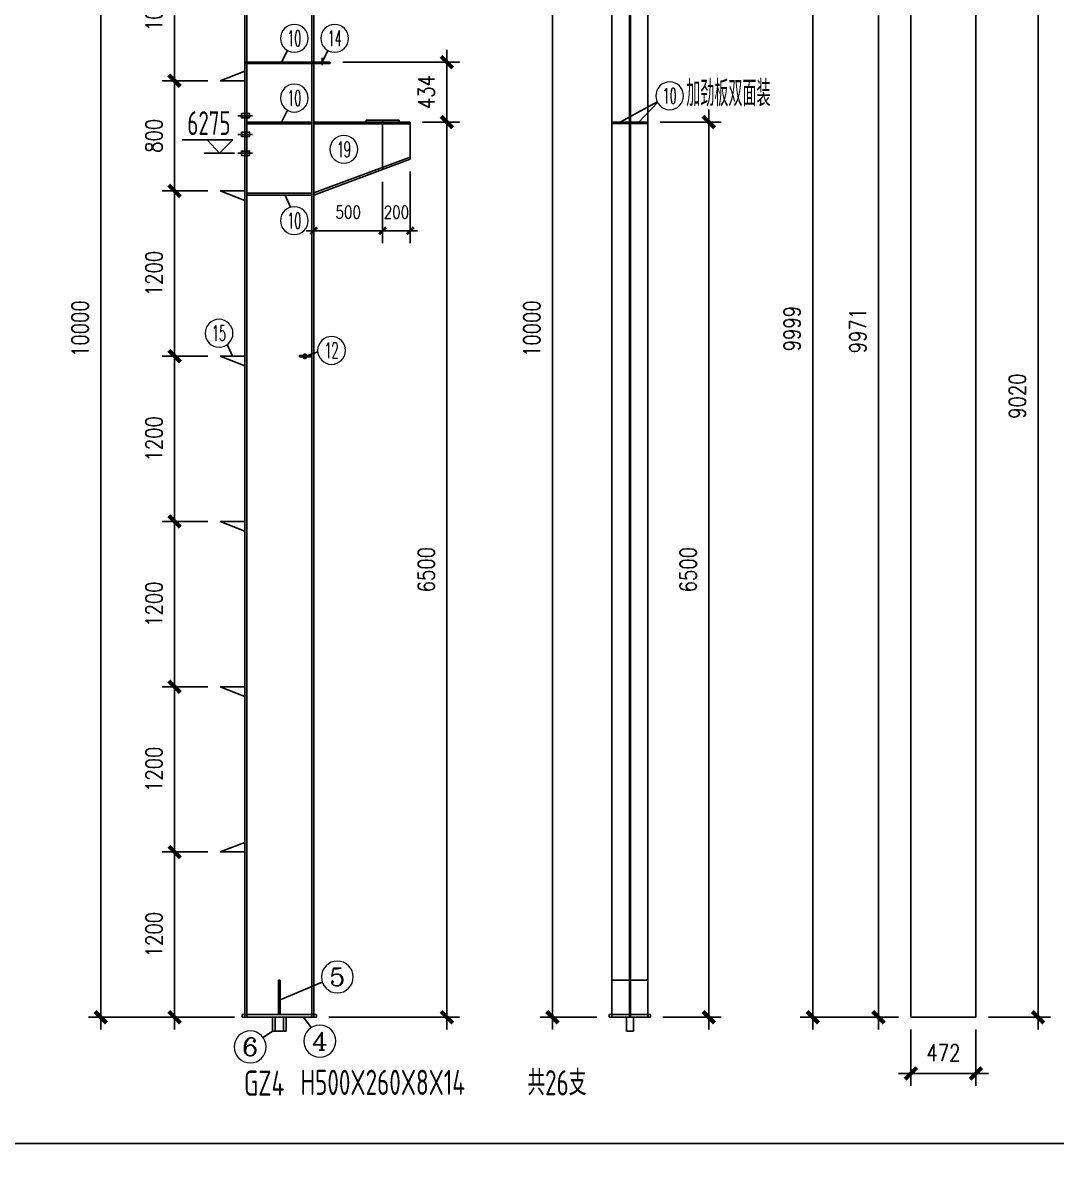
# Model space of a CAD drawing. Header units: millimetres. Extents: x 1471994 to 4527627, y -5186613 to -1927582.
# Drawn here: x 1495145 to 1502645, y -2000910 to -1992608 of the extents above; entities that cross this region are included whole.
import ezdxf
from ezdxf.enums import TextEntityAlignment as Align

# ---------------------------------------------------------------- set-up
doc = ezdxf.new("R2010")
doc.units = ezdxf.units.MM
doc.header["$LTSCALE"] = 1000
doc.header["$PDMODE"] = 34
doc.layers.add('钢架', color=7, linetype='Continuous', lineweight=25)
doc.styles.add('COMPLEX', font='COMPLEX')
doc.styles.add('DIM_FONT', font='simplex.shx', dxfattribs={"width": 0.8, "bigfont": 'hztxt.shx'})
doc.styles.add('hz', font='gbenor.shx', dxfattribs={"width": 0.75, "height": 100, "bigfont": 'gbcbig.shx'})
doc.styles.add('TSSD_Label', font='Tssdeng.shx', dxfattribs={"width": 0.7, "bigfont": 'hztxt.shx'})
doc.dimstyles.new('WGH(1)', dxfattribs={"dimscale": 1.2, "dimtxt": 100, "dimasz": 0.5, "dimexe": 75, "dimexo": 75, "dimgap": 75, "dimtad": 1, "dimdec": 0, "dimzin": 0, "dimdsep": 46, "dimtxsty": 'DIM_FONT', "dimblk1": '_DIMX', "dimblk2": '_DIMX', "dimsah": 1, "dimcen": 0.09, "dimclrd": 3, "dimclre": 3, "dimclrt": 7, "dimadec": 0, "dimazin": 0, "dimtfac": 1, "dimtdec": 0, "dimtix": 1, "dimtmove": 2, "dimatfit": 3, "dimldrblk": '_DIMX', "dimfxl": 1, "dimtolj": 1, "dimtzin": 0, "dimarcsym": 0})

# ---------------------------------------------------------------- blocks, each defined once
blk = doc.blocks.new('_DIMX')
blk.add_line((-150, 0), (150, 0))
at = {"const_width": 50}
blk.add_lwpolyline([(-70, -70), (70, 70)], dxfattribs=at)
blk = doc.blocks.new('*D636')
at = {"color": 3, "lineweight": -2}
for p, q in [((1496680.4, -1989828.7), (1495620.4, -1989828.7)), ((1495710.4, -1989829.3), (1495710.4, -1999828.1)), ((1496680.4, -1999828.7), (1495620.4, -1999828.7))]:
    blk.add_line(p, q, dxfattribs=at)
at = {"layer": 'Defpoints', "color": 0}
for p in [(1496770.4, -1989828.7), (1495710.4, -1999828.7), (1496770.4, -1999828.7)]:
    blk.add_point(p, dxfattribs=at)
at = {"color": 3, "lineweight": -2, "xscale": 0.6, "yscale": 0.6, "zscale": 0.6}
for p, rotation in [((1495710.4, -1989828.7), 90), ((1495710.4, -1999828.7), 270)]:
    blk.add_blockref('_DIMX', p, dxfattribs=dict(at, rotation=rotation))
at = {"color": 7, "insert": (1495560.4, -1994828.7), "char_height": 120, "attachment_point": 5, "rotation": 90, "style": 'DIM_FONT'}
blk.add_mtext('\\A1;10000', dxfattribs=at)
blk = doc.blocks.new('*D637')
at = {"color": 3, "lineweight": -2}
for p, q in [((1498046.4, -1993328.7), (1498313.2, -1993328.7)), ((1498223.2, -1993329.3), (1498223.2, -1999828.1)), ((1497366.4, -1999828.7), (1498313.2, -1999828.7))]:
    blk.add_line(p, q, dxfattribs=at)
at = {"layer": 'Defpoints', "color": 0}
for p in [(1497956.4, -1993328.7), (1497276.4, -1999828.7), (1498223.2, -1999828.7)]:
    blk.add_point(p, dxfattribs=at)
at = {"color": 3, "lineweight": -2, "xscale": 0.6, "yscale": 0.6, "zscale": 0.6}
for p, rotation in [((1498223.2, -1993328.7), 90), ((1498223.2, -1999828.7), 270)]:
    blk.add_blockref('_DIMX', p, dxfattribs=dict(at, rotation=rotation))
at = {"color": 7, "insert": (1498073.2, -1996578.7), "char_height": 120, "attachment_point": 5, "rotation": 90, "style": 'DIM_FONT'}
blk.add_mtext('\\A1;6500', dxfattribs=at)
blk = doc.blocks.new('*D638')
at = {"color": 3, "lineweight": -2}
for p, q in [((1496486.4, -1998628.7), (1496156.3, -1998628.7)), ((1496246.3, -1999828.1), (1496246.3, -1998629.3)), ((1496486.4, -1999828.7), (1496156.3, -1999828.7))]:
    blk.add_line(p, q, dxfattribs=at)
at = {"layer": 'Defpoints', "color": 0}
for p in [(1496246.3, -1998628.7), (1496576.4, -1998628.7), (1496576.4, -1999828.7)]:
    blk.add_point(p, dxfattribs=at)
at = {"color": 3, "lineweight": -2, "xscale": 0.6, "yscale": 0.6, "zscale": 0.6}
for p, rotation in [((1496246.3, -1998628.7), 90), ((1496246.3, -1999828.7), 270)]:
    blk.add_blockref('_DIMX', p, dxfattribs=dict(at, rotation=rotation))
at = {"color": 7, "insert": (1496096.3, -1999228.7), "char_height": 120, "attachment_point": 5, "rotation": 90, "style": 'DIM_FONT'}
blk.add_mtext('\\A1;1200', dxfattribs=at)
blk = doc.blocks.new('*D639')
at = {"color": 3, "lineweight": -2}
for p, q in [((1496486.4, -1997428.7), (1496156.3, -1997428.7)), ((1496246.3, -1998628.1), (1496246.3, -1997429.3)), ((1496486.4, -1998628.7), (1496156.3, -1998628.7))]:
    blk.add_line(p, q, dxfattribs=at)
at = {"layer": 'Defpoints', "color": 0}
for p in [(1496246.3, -1997428.7), (1496576.4, -1997428.7), (1496576.4, -1998628.7)]:
    blk.add_point(p, dxfattribs=at)
at = {"color": 3, "lineweight": -2, "xscale": 0.6, "yscale": 0.6, "zscale": 0.6}
for p, rotation in [((1496246.3, -1997428.7), 90), ((1496246.3, -1998628.7), 270)]:
    blk.add_blockref('_DIMX', p, dxfattribs=dict(at, rotation=rotation))
at = {"color": 7, "insert": (1496096.3, -1998028.7), "char_height": 120, "attachment_point": 5, "rotation": 90, "style": 'DIM_FONT'}
blk.add_mtext('\\A1;1200', dxfattribs=at)
blk = doc.blocks.new('*D640')
at = {"color": 3, "lineweight": -2}
for p, q in [((1496486.4, -1996228.7), (1496156.3, -1996228.7)), ((1496246.3, -1997428.1), (1496246.3, -1996229.3)), ((1496486.4, -1997428.7), (1496156.3, -1997428.7))]:
    blk.add_line(p, q, dxfattribs=at)
at = {"layer": 'Defpoints', "color": 0}
for p in [(1496246.3, -1996228.7), (1496576.4, -1996228.7), (1496576.4, -1997428.7)]:
    blk.add_point(p, dxfattribs=at)
at = {"color": 3, "lineweight": -2, "xscale": 0.6, "yscale": 0.6, "zscale": 0.6}
for p, rotation in [((1496246.3, -1996228.7), 90), ((1496246.3, -1997428.7), 270)]:
    blk.add_blockref('_DIMX', p, dxfattribs=dict(at, rotation=rotation))
at = {"color": 7, "insert": (1496096.3, -1996828.7), "char_height": 120, "attachment_point": 5, "rotation": 90, "style": 'DIM_FONT'}
blk.add_mtext('\\A1;1200', dxfattribs=at)
blk = doc.blocks.new('*D641')
at = {"color": 3, "lineweight": -2}
for p, q in [((1496486.4, -1995028.7), (1496156.3, -1995028.7)), ((1496246.3, -1996228.1), (1496246.3, -1995029.3)), ((1496486.4, -1996228.7), (1496156.3, -1996228.7))]:
    blk.add_line(p, q, dxfattribs=at)
at = {"layer": 'Defpoints', "color": 0}
for p in [(1496246.3, -1995028.7), (1496576.4, -1995028.7), (1496576.4, -1996228.7)]:
    blk.add_point(p, dxfattribs=at)
at = {"color": 3, "lineweight": -2, "xscale": 0.6, "yscale": 0.6, "zscale": 0.6}
for p, rotation in [((1496246.3, -1995028.7), 90), ((1496246.3, -1996228.7), 270)]:
    blk.add_blockref('_DIMX', p, dxfattribs=dict(at, rotation=rotation))
at = {"color": 7, "insert": (1496096.3, -1995628.7), "char_height": 120, "attachment_point": 5, "rotation": 90, "style": 'DIM_FONT'}
blk.add_mtext('\\A1;1200', dxfattribs=at)
blk = doc.blocks.new('*D642')
at = {"color": 3, "lineweight": -2}
for p, q in [((1496486.4, -1993828.7), (1496156.3, -1993828.7)), ((1496246.3, -1995028.1), (1496246.3, -1993829.3)), ((1496486.4, -1995028.7), (1496156.3, -1995028.7))]:
    blk.add_line(p, q, dxfattribs=at)
at = {"layer": 'Defpoints', "color": 0}
for p in [(1496246.3, -1993828.7), (1496576.4, -1993828.7), (1496576.4, -1995028.7)]:
    blk.add_point(p, dxfattribs=at)
at = {"color": 3, "lineweight": -2, "xscale": 0.6, "yscale": 0.6, "zscale": 0.6}
for p, rotation in [((1496246.3, -1993828.7), 90), ((1496246.3, -1995028.7), 270)]:
    blk.add_blockref('_DIMX', p, dxfattribs=dict(at, rotation=rotation))
at = {"color": 7, "insert": (1496096.3, -1994428.7), "char_height": 120, "attachment_point": 5, "rotation": 90, "style": 'DIM_FONT'}
blk.add_mtext('\\A1;1200', dxfattribs=at)
blk = doc.blocks.new('*D643')
at = {"color": 3, "lineweight": -2}
for p, q in [((1496486.4, -1993028.7), (1496156.3, -1993028.7)), ((1496246.3, -1993828.1), (1496246.3, -1993029.3)), ((1496486.4, -1993828.7), (1496156.3, -1993828.7))]:
    blk.add_line(p, q, dxfattribs=at)
at = {"layer": 'Defpoints', "color": 0}
for p in [(1496246.3, -1993028.7), (1496576.4, -1993028.7), (1496576.4, -1993828.7)]:
    blk.add_point(p, dxfattribs=at)
at = {"color": 3, "lineweight": -2, "xscale": 0.6, "yscale": 0.6, "zscale": 0.6}
for p, rotation in [((1496246.3, -1993028.7), 90), ((1496246.3, -1993828.7), 270)]:
    blk.add_blockref('_DIMX', p, dxfattribs=dict(at, rotation=rotation))
at = {"color": 7, "insert": (1496096.3, -1993428.7), "char_height": 120, "attachment_point": 5, "rotation": 90, "style": 'DIM_FONT'}
blk.add_mtext('\\A1;800', dxfattribs=at)
blk = doc.blocks.new('*D644')
at = {"color": 3, "lineweight": -2}
for p, q in [((1496486.4, -1991978.7), (1496156.3, -1991978.7)), ((1496246.3, -1993028.1), (1496246.3, -1991979.3)), ((1496486.4, -1993028.7), (1496156.3, -1993028.7))]:
    blk.add_line(p, q, dxfattribs=at)
at = {"layer": 'Defpoints', "color": 0}
for p in [(1496246.3, -1991978.7), (1496576.4, -1991978.7), (1496576.4, -1993028.7)]:
    blk.add_point(p, dxfattribs=at)
at = {"color": 3, "lineweight": -2, "xscale": 0.6, "yscale": 0.6, "zscale": 0.6}
for p, rotation in [((1496246.3, -1991978.7), 90), ((1496246.3, -1993028.7), 270)]:
    blk.add_blockref('_DIMX', p, dxfattribs=dict(at, rotation=rotation))
at = {"color": 7, "insert": (1496096.3, -1992503.7), "char_height": 120, "attachment_point": 5, "rotation": 90, "style": 'DIM_FONT'}
blk.add_mtext('\\A1;1050', dxfattribs=at)
blk = doc.blocks.new('*D648')
at = {"color": 3, "lineweight": -2}
for p, q in [((1497756.4, -1993763), (1497756.4, -1994208.1)), ((1497256.4, -1993948.7), (1497256.4, -1994208.1)), ((1497256.7, -1994118.1), (1497756, -1994118.1))]:
    blk.add_line(p, q, dxfattribs=at)
at = {"layer": 'Defpoints', "color": 0}
for p in [(1497756.4, -1993673), (1497256.4, -1993858.7), (1497756.4, -1994118.1)]:
    blk.add_point(p, dxfattribs=at)
at = {"color": 3, "lineweight": -2, "xscale": 0.36, "yscale": 0.36, "zscale": 0.36, "rotation": 180}
blk.add_blockref('_DIMX', (1497256.4, -1994118.1), dxfattribs=at)
at = {"color": 3, "lineweight": -2, "xscale": 0.36, "yscale": 0.36, "zscale": 0.36}
blk.add_blockref('_DIMX', (1497756.4, -1994118.1), dxfattribs=at)
at = {"color": 7, "insert": (1497506.4, -1993983.1), "char_height": 90, "attachment_point": 5, "style": 'DIM_FONT'}
blk.add_mtext('\\A1;500', dxfattribs=at)
blk = doc.blocks.new('*D649')
at = {"color": 3, "lineweight": -2}
for p, q in [((1497956.4, -1993688.7), (1497956.4, -1994208.1)), ((1497756.4, -1993763), (1497756.4, -1994208.1)), ((1497756, -1994118.1), (1497755.6, -1994118.1)), ((1497756.4, -1994118.1), (1497956.4, -1994118.1)), ((1497956.7, -1994118.1), (1497957.1, -1994118.1))]:
    blk.add_line(p, q, dxfattribs=at)
at = {"layer": 'Defpoints', "color": 0}
for p in [(1497956.4, -1993598.7), (1497756.4, -1993673), (1497956.4, -1994118.1)]:
    blk.add_point(p, dxfattribs=at)
at = {"color": 3, "lineweight": -2, "xscale": 0.36, "yscale": 0.36, "zscale": 0.36}
blk.add_blockref('_DIMX', (1497756.4, -1994118.1), dxfattribs=at)
at = {"color": 3, "lineweight": -2, "xscale": 0.36, "yscale": 0.36, "zscale": 0.36, "rotation": 180}
blk.add_blockref('_DIMX', (1497956.4, -1994118.1), dxfattribs=at)
at = {"color": 7, "insert": (1497856.4, -1993983.1), "char_height": 90, "attachment_point": 5, "style": 'DIM_FONT'}
blk.add_mtext('\\A1;200', dxfattribs=at)
blk = doc.blocks.new('*D572')
at = {"color": 3, "lineweight": -2}
for p, q in [((1497466.4, -1992894.7), (1498313.2, -1992894.7)), ((1498223.2, -1993328.1), (1498223.2, -1992895.3)), ((1498136.4, -1993328.7), (1498313.2, -1993328.7))]:
    blk.add_line(p, q, dxfattribs=at)
at = {"layer": 'Defpoints', "color": 0}
for p in [(1497376.4, -1992894.7), (1498223.2, -1992894.7), (1498046.4, -1993328.7)]:
    blk.add_point(p, dxfattribs=at)
at = {"color": 3, "lineweight": -2, "xscale": 0.6, "yscale": 0.6, "zscale": 0.6}
for p, rotation in [((1498223.2, -1992894.7), 90), ((1498223.2, -1993328.7), 270)]:
    blk.add_blockref('_DIMX', p, dxfattribs=dict(at, rotation=rotation))
at = {"color": 7, "insert": (1498073.2, -1993111.7), "char_height": 120, "attachment_point": 5, "rotation": 90, "style": 'DIM_FONT'}
blk.add_mtext('\\A1;434', dxfattribs=at)
blk = doc.blocks.new('轴线标号')
at = {"lineweight": 13}
blk.add_circle((0, 0), 0.5, dxfattribs=at)
at = {"layer": '钢架', "lineweight": 13, "style": 'COMPLEX', "width": 1.041667}
blk.add_attdef('A', text='', height=0.56, dxfattribs=at).set_placement((-0.25, -0.28), (0.25, -0.28), align=Align.FIT)
blk = doc.blocks.new('*D651')
at = {"color": 3, "lineweight": -2}
for p, q in [((1501591.4, -1999918.7), (1501591.4, -2000326.6)), ((1502063.4, -1999918.7), (1502063.4, -2000326.6)), ((1502062.8, -2000236.6), (1501592, -2000236.6))]:
    blk.add_line(p, q, dxfattribs=at)
at = {"layer": 'Defpoints', "color": 0}
for p in [(1501591.4, -1999828.7), (1502063.4, -1999828.7), (1501591.4, -2000236.6)]:
    blk.add_point(p, dxfattribs=at)
at = {"color": 3, "lineweight": -2, "xscale": 0.6, "yscale": 0.6, "zscale": 0.6, "rotation": 180}
blk.add_blockref('_DIMX', (1501591.4, -2000236.6), dxfattribs=at)
at = {"color": 3, "lineweight": -2, "xscale": 0.6, "yscale": 0.6, "zscale": 0.6}
blk.add_blockref('_DIMX', (1502063.4, -2000236.6), dxfattribs=at)
at = {"color": 7, "insert": (1501827.4, -2000086.6), "char_height": 120, "attachment_point": 5, "style": 'DIM_FONT'}
blk.add_mtext('\\A1;472', dxfattribs=at)
blk = doc.blocks.new('*D653')
at = {"color": 3, "lineweight": -2}
for p, q in [((1501501.4, -1989857.9), (1501265.8, -1989857.9)), ((1501355.8, -1989858.5), (1501355.8, -1999828.1)), ((1501501.4, -1999828.7), (1501265.8, -1999828.7))]:
    blk.add_line(p, q, dxfattribs=at)
at = {"layer": 'Defpoints', "color": 0}
for p in [(1501591.4, -1989857.9), (1501355.8, -1999828.7), (1501591.4, -1999828.7)]:
    blk.add_point(p, dxfattribs=at)
at = {"color": 3, "lineweight": -2, "xscale": 0.6, "yscale": 0.6, "zscale": 0.6}
for p, rotation in [((1501355.8, -1989857.9), 90), ((1501355.8, -1999828.7), 270)]:
    blk.add_blockref('_DIMX', p, dxfattribs=dict(at, rotation=rotation))
at = {"color": 7, "insert": (1501205.8, -1994843.3), "char_height": 120, "attachment_point": 5, "rotation": 90, "style": 'DIM_FONT'}
blk.add_mtext('\\A1;9971', dxfattribs=at)
blk = doc.blocks.new('*D654')
at = {"color": 3, "lineweight": -2}
for p, q in [((1501501.4, -1989829.5), (1500788.4, -1989829.5)), ((1500878.4, -1999828.1), (1500878.4, -1989830.1)), ((1501501.4, -1999828.7), (1500788.4, -1999828.7))]:
    blk.add_line(p, q, dxfattribs=at)
at = {"layer": 'Defpoints', "color": 0}
for p in [(1500878.4, -1989829.5), (1501591.4, -1989829.5), (1501591.4, -1999828.7)]:
    blk.add_point(p, dxfattribs=at)
at = {"color": 3, "lineweight": -2, "xscale": 0.6, "yscale": 0.6, "zscale": 0.6}
for p, rotation in [((1500878.4, -1989829.5), 90), ((1500878.4, -1999828.7), 270)]:
    blk.add_blockref('_DIMX', p, dxfattribs=dict(at, rotation=rotation))
at = {"color": 7, "insert": (1500728.4, -1994829.1), "char_height": 120, "attachment_point": 5, "rotation": 90, "style": 'DIM_FONT'}
blk.add_mtext('\\A1;9999', dxfattribs=at)
blk = doc.blocks.new('*D656')
at = {"color": 3, "lineweight": -2}
for p, q in [((1502153.4, -1990808.3), (1502604.1, -1990808.3)), ((1502514.1, -1990808.9), (1502514.1, -1999828.1)), ((1502153.4, -1999828.7), (1502604.1, -1999828.7))]:
    blk.add_line(p, q, dxfattribs=at)
at = {"layer": 'Defpoints', "color": 0}
for p in [(1502063.4, -1990808.3), (1502063.4, -1999828.7), (1502514.1, -1999828.7)]:
    blk.add_point(p, dxfattribs=at)
at = {"color": 3, "lineweight": -2, "xscale": 0.6, "yscale": 0.6, "zscale": 0.6}
for p, rotation in [((1502514.1, -1990808.3), 90), ((1502514.1, -1999828.7), 270)]:
    blk.add_blockref('_DIMX', p, dxfattribs=dict(at, rotation=rotation))
at = {"color": 7, "insert": (1502364.1, -1995318.5), "char_height": 120, "attachment_point": 5, "rotation": 90, "style": 'DIM_FONT'}
blk.add_mtext('\\A1;9020', dxfattribs=at)
blk = doc.blocks.new('*D658')
at = {"color": 3, "lineweight": -2}
for p, q in [((1499331.3, -1989828.7), (1498899.4, -1989828.7)), ((1498989.4, -1989829.3), (1498989.4, -1999828.1)), ((1499311.3, -1999828.7), (1498899.4, -1999828.7))]:
    blk.add_line(p, q, dxfattribs=at)
at = {"layer": 'Defpoints', "color": 0}
for p in [(1499421.3, -1989828.7), (1498989.4, -1999828.7), (1499401.3, -1999828.7)]:
    blk.add_point(p, dxfattribs=at)
at = {"color": 3, "lineweight": -2, "xscale": 0.6, "yscale": 0.6, "zscale": 0.6}
for p, rotation in [((1498989.4, -1989828.7), 90), ((1498989.4, -1999828.7), 270)]:
    blk.add_blockref('_DIMX', p, dxfattribs=dict(at, rotation=rotation))
at = {"color": 7, "insert": (1498839.4, -1994828.7), "char_height": 120, "attachment_point": 5, "rotation": 90, "style": 'DIM_FONT'}
blk.add_mtext('\\A1;10000', dxfattribs=at)
blk = doc.blocks.new('*D669')
at = {"color": 3, "lineweight": -2}
for p, q in [((1499771.3, -1993328.7), (1500214.2, -1993328.7)), ((1500124.2, -1993329.3), (1500124.2, -1999828.1)), ((1499791.3, -1999828.7), (1500214.2, -1999828.7))]:
    blk.add_line(p, q, dxfattribs=at)
at = {"layer": 'Defpoints', "color": 0}
for p in [(1499681.3, -1993328.7), (1499701.3, -1999828.7), (1500124.2, -1999828.7)]:
    blk.add_point(p, dxfattribs=at)
at = {"color": 3, "lineweight": -2, "xscale": 0.6, "yscale": 0.6, "zscale": 0.6}
for p, rotation in [((1500124.2, -1993328.7), 90), ((1500124.2, -1999828.7), 270)]:
    blk.add_blockref('_DIMX', p, dxfattribs=dict(at, rotation=rotation))
at = {"color": 7, "insert": (1499974.2, -1996578.7), "char_height": 120, "attachment_point": 5, "rotation": 90, "style": 'DIM_FONT'}
blk.add_mtext('\\A1;6500', dxfattribs=at)

msp = doc.modelspace()

# ---------------------------------------------------------------- linework, layer by layer
for p, q in [((1496756.4, -1989828.7), (1496756.4, -1999828.7)), ((1496770.4, -1989828.7), (1496770.4, -1999828.7)), ((1497242.4, -1989828.7), (1497242.4, -1999828.7)), ((1499421.3, -1999828.7), (1499421.3, -1989828.7)), ((1499547.3, -1999828.7), (1499547.3, -1989828.7)), ((1499555.3, -1999828.7), (1499555.3, -1989828.7)), ((1499681.3, -1999828.7), (1499681.3, -1989828.7)), ((1501591.4, -1989829.5), (1501591.4, -1999828.7)), ((1502063.4, -1989848.7), (1502063.4, -1999828.7)), ((1497256.4, -1990788.3), (1497256.4, -1999828.7)), ((1497064.8, -1992808.4), (1497023, -1992894.7)), ((1497358.2, -1992808.4), (1497316.4, -1992894.7)), ((1497376.4, -1992894.7), (1496756.4, -1992894.7)), ((1497376.4, -1992904.7), (1496756.4, -1992904.7)), ((1497256.4, -1992894.7), (1497376.4, -1992894.7)), ((1497376.4, -1992904.7), (1497256.4, -1992904.7)), ((1497316.4, -1992894.7), (1497281.4, -1992894.7)), ((1497316.4, -1992862), (1497316.4, -1992916.5)), ((1497376.4, -1992894.7), (1497376.4, -1992904.7)), ((1496576.4, -1993028.7), (1496756.4, -1992958.7)), ((1496756.4, -1993028.7), (1496576.4, -1993028.7)), ((1497064.8, -1993242.4), (1497023, -1993328.7)), ((1499749.4, -1993182.1), (1499480.8, -1993328.7)), ((1499752, -1993187.1), (1499615.3, -1993328.7)), ((1496770.4, -1993328.7), (1497242.4, -1993328.7)), ((1497256.4, -1993328.7), (1497956.4, -1993328.7)), ((1497636.4, -1993314.7), (1497876.4, -1993314.7)), ((1497636.4, -1993314.7), (1497636.4, -1993328.7)), ((1497756.4, -1993673), (1497756.4, -1993314.7)), ((1497876.4, -1993314.7), (1497876.4, -1993328.7)), ((1497956.4, -1993598.7), (1497956.4, -1993328.7)), ((1499681.3, -1993328.7), (1499421.3, -1993328.7)), ((1496770.4, -1993342.7), (1497242.4, -1993342.7)), ((1497256.4, -1993342.7), (1497956.4, -1993342.7)), ((1499681.3, -1993338.7), (1499421.3, -1993338.7)), ((1496668.2, -1993457.7), (1496302.3, -1993457.7)), ((1496572.2, -1993553.8), (1496482.9, -1993457.7)), ((1496572.2, -1993553.8), (1496668.2, -1993457.7)), ((1496681.1, -1993553.8), (1496461, -1993553.8)), ((1497256.4, -1993843.7), (1497956.4, -1993583.7)), ((1497256.4, -1993858.7), (1497956.4, -1993598.7)), ((1496756.4, -1993828.7), (1496576.4, -1993828.7)), ((1496576.4, -1993828.7), (1496756.4, -1993898.7)), ((1496770.4, -1993844.7), (1497242.4, -1993844.7)), ((1496770.4, -1993858.7), (1497242.4, -1993858.7)), ((1497087, -1993947.8), (1497048.3, -1993858.7)), ((1496628.5, -1994943.4), (1496666.4, -1995028.7)), ((1496756.4, -1995028.7), (1496576.4, -1995028.7)), ((1496576.4, -1995028.7), (1496756.4, -1995098.7)), ((1497242.4, -1995023.7), (1497152.4, -1995023.7)), ((1497152.4, -1995023.7), (1497152.4, -1995028.7)), ((1497152.4, -1995023.7), (1497152.4, -1995033.7)), ((1497242.4, -1995028.7), (1497152.4, -1995028.7)), ((1497242.4, -1995033.7), (1497152.4, -1995033.7)), ((1497285, -1994996.3), (1497192.4, -1995029.9)), ((1497192.4, -1995010.2), (1497192.4, -1995049.5)), ((1496756.4, -1996228.7), (1496576.4, -1996228.7)), ((1496576.4, -1996228.7), (1496756.4, -1996298.7)), ((1496756.4, -1997428.7), (1496576.4, -1997428.7)), ((1496576.4, -1997428.7), (1496756.4, -1997498.7)), ((1496576.4, -1998628.7), (1496756.4, -1998558.7)), ((1496756.4, -1998628.7), (1496576.4, -1998628.7)), ((1497001.4, -1999808.7), (1497001.4, -1999558.7)), ((1497001.4, -1999558.7), (1497011.4, -1999558.7)), ((1497011.4, -1999808.7), (1497011.4, -1999558.7)), ((1497317.6, -1999573.4), (1497011.4, -1999702.3)), ((1499421.3, -1999558.7), (1499681.3, -1999558.7)), ((1496756.4, -1999808.7), (1496736.4, -1999808.7)), ((1496736.4, -1999808.7), (1496736.4, -1999828.7)), ((1497276.4, -1999808.7), (1496736.4, -1999808.7)), ((1496736.4, -1999828.7), (1497276.4, -1999828.7)), ((1496756.4, -1999808.7), (1497256.4, -1999808.7)), ((1496756.4, -1999828.7), (1497256.4, -1999828.7)), ((1496956.4, -1999828.7), (1496956.4, -1999928.7)), ((1496976.4, -1999828.7), (1496976.4, -1999928.7)), ((1497036.4, -1999828.7), (1497036.4, -1999928.7)), ((1497056.4, -1999828.7), (1497056.4, -1999928.7)), ((1497238.7, -1999903.9), (1497181.2, -1999828.7)), ((1497276.4, -1999828.7), (1497276.4, -1999808.7)), ((1499401.3, -1999828.7), (1499401.3, -1999808.7)), ((1499401.3, -1999808.7), (1499701.3, -1999808.7)), ((1499421.3, -1999828.7), (1499401.3, -1999828.7)), ((1499701.3, -1999828.7), (1499401.3, -1999828.7)), ((1499421.3, -1999808.7), (1499681.3, -1999808.7)), ((1499421.3, -1999828.7), (1499681.3, -1999828.7)), ((1499526.3, -1999828.7), (1499526.3, -1999928.7)), ((1499576.3, -1999828.7), (1499576.3, -1999928.7)), ((1499701.3, -1999808.7), (1499701.3, -1999828.7)), ((1501591.4, -1999828.7), (1502063.4, -1999828.7)), ((1496956.4, -1999928.7), (1496889.6, -1999976.7)), ((1496956.4, -1999928.7), (1497056.4, -1999928.7)), ((1499526.3, -1999928.7), (1499576.3, -1999928.7))]:
    msp.add_line(p, q)
at = {"color": 2}
for p, q in [((1499551.3, -1999828.7), (1499551.3, -1989828.7)), ((1496704.1, -1993283.7), (1496812.4, -1993283.7)), ((1496704.1, -1993418.7), (1496812.4, -1993418.7)), ((1496704.1, -1993553.4), (1496812.4, -1993553.4))]:
    msp.add_line(p, q, dxfattribs=at)
for points in [[(1494808, -1988036.7), (1509959.5, -1988036.7), (1509959.5, -2000746.3), (1494808, -2000746.3)], [(1497183.4, -1995015.1), (1497200.3, -1995015.1), (1497200.3, -1995043.4), (1497183.4, -1995043.4)], [(1494808, -2000746.3), (1509959.5, -2000746.3), (1509959.5, -2013456), (1494808, -2013456)]]:
    msp.add_lwpolyline(points, close=True)
for points in [[(1496731, -1993266.6), (1496790.9, -1993266.6), (1496790.9, -1993297.5), (1496731, -1993297.5)], [(1496731, -1993401.6), (1496790.9, -1993401.6), (1496790.9, -1993432.5), (1496731, -1993432.5)], [(1496731, -1993570.5), (1496790.9, -1993570.5), (1496790.9, -1993539.6), (1496731, -1993539.6)]]:
    msp.add_lwpolyline(points, close=True, dxfattribs=at)

# ---------------------------------------------------------------- block references
ref = msp.add_blockref('轴线标号', (1497115.1, -1992720.9), dxfattribs=dict(xscale=-201.8218843135983, yscale=201.8218843135983, zscale=201.8218843136332))
ref.add_attrib('A', '10', dxfattribs={"layer": '钢架', "lineweight": 13, "height": 113.02, "style": 'COMPLEX', "width": 0.646552}).set_placement((1497064.6, -1992777.4), (1497165.6, -1992777.4), align=Align.FIT)
ref = msp.add_blockref('轴线标号', (1497408.5, -1992720.9), dxfattribs=dict(xscale=-201.8218843135983, yscale=201.8218843135983, zscale=201.8218843136332))
ref.add_attrib('A', '14', dxfattribs={"layer": '钢架', "lineweight": 13, "height": 113.02, "style": 'COMPLEX', "width": 0.604839}).set_placement((1497358, -1992777.4), (1497458.9, -1992777.4), align=Align.FIT)
ref = msp.add_blockref('轴线标号', (1497115.1, -1993154.9), dxfattribs=dict(xscale=-201.8218843135983, yscale=201.8218843135983, zscale=201.8218843136332))
ref.add_attrib('A', '10', dxfattribs={"layer": '钢架', "lineweight": 13, "height": 113.02, "style": 'COMPLEX', "width": 0.646552}).set_placement((1497064.6, -1993211.4), (1497165.6, -1993211.4), align=Align.FIT)
ref = msp.add_blockref('轴线标号', (1499840.2, -1993138.2), dxfattribs=dict(xscale=-201.8218843135983, yscale=201.8218843135983, zscale=201.8218843136332))
ref.add_attrib('A', '10', dxfattribs={"layer": '钢架', "lineweight": 13, "height": 113.02, "style": 'COMPLEX', "width": 0.646552}).set_placement((1499789.8, -1993194.7), (1499890.7, -1993194.7), align=Align.FIT)
ref = msp.add_blockref('轴线标号', (1497474.8, -1993526.7), dxfattribs=dict(xscale=-201.8218843135983, yscale=201.8218843135983, zscale=201.8218843136332))
ref.add_attrib('A', '19', dxfattribs={"layer": '钢架', "lineweight": 13, "height": 113.02, "style": 'COMPLEX', "width": 0.646552}).set_placement((1497424.4, -1993583.3), (1497525.3, -1993583.3), align=Align.FIT)
ref = msp.add_blockref('轴线标号', (1497115.1, -1994044.7), dxfattribs=dict(xscale=-201.8218843135983, yscale=201.8218843135983, zscale=201.8218843136332))
ref.add_attrib('A', '10', dxfattribs={"layer": '钢架', "lineweight": 13, "height": 113.02, "style": 'COMPLEX', "width": 0.646552}).set_placement((1497064.6, -1994101.2), (1497165.6, -1994101.2), align=Align.FIT)
ref = msp.add_blockref('轴线标号', (1496569.1, -1994861.9), dxfattribs=dict(xscale=-201.8218843135983, yscale=201.8218843135983, zscale=201.8218843136332))
ref.add_attrib('A', '15', dxfattribs={"layer": '钢架', "lineweight": 13, "height": 113.02, "style": 'COMPLEX', "width": 0.646552}).set_placement((1496518.6, -1994918.4), (1496619.5, -1994918.4), align=Align.FIT)
ref = msp.add_blockref('轴线标号', (1497385.5, -1994987), dxfattribs=dict(xscale=-201.8218843135983, yscale=201.8218843135983, zscale=201.8218843136332))
ref.add_attrib('A', '12', dxfattribs={"layer": '钢架', "lineweight": 13, "height": 113.02, "style": 'COMPLEX', "width": 0.646552}).set_placement((1497335, -1995043.5), (1497436, -1995043.5), align=Align.FIT)
ref = msp.add_blockref('轴线标号', (1497427.6, -1999536.5), dxfattribs=dict(xscale=-232.0951669606147, yscale=232.0951669606147, zscale=232.0951669606781))
ref.add_attrib('A', '5', dxfattribs={"layer": '钢架', "lineweight": 13, "height": 130, "style": 'COMPLEX', "width": 1.339286}).set_placement((1497369.6, -1999601.4), (1497485.6, -1999601.4), align=Align.FIT)
ref = msp.add_blockref('轴线标号', (1497300.6, -2000002), dxfattribs=dict(xscale=-232.0951669606147, yscale=232.0951669606147, zscale=232.0951669606781))
ref.add_attrib('A', '4', dxfattribs={"layer": '钢架', "lineweight": 13, "height": 130, "style": 'COMPLEX', "width": 1.171875}).set_placement((1497242.6, -2000067), (1497358.7, -2000067), align=Align.FIT)
ref = msp.add_blockref('轴线标号', (1496795.4, -2000044.5), dxfattribs=dict(xscale=-232.0951669606147, yscale=232.0951669606147, zscale=232.0951669606781))
ref.add_attrib('A', '6', dxfattribs={"layer": '钢架', "lineweight": 13, "height": 130, "style": 'COMPLEX', "width": 1.339286}).set_placement((1496737.3, -2000109.4), (1496853.4, -2000109.4), align=Align.FIT)

# ---------------------------------------------------------------- texts
at = {"color": 0, "style": 'TSSD_Label', "width": 0.7}
for s, height, p in [('GZ4', 182.89, (1496749.9, -2000398.7)), ('H500X260X8X14', 182.892, (1497160.7, -2000392.9)), ('共26支', 182.89, (1498807.5, -2000396))]:
    msp.add_text(s, height=height, dxfattribs=at).set_placement(p)
at = {"layer": '钢架', "lineweight": 13, "attachment_point": 1, "style": 'hz'}
for s, insert, char_height, width in [('加劲板双面装', (1499960.5, -1993025.9), 188.86, 774.007), ('6275', (1496339.1, -1993250), 172.8, 1180.292)]:
    msp.add_mtext(s, dxfattribs=dict(at, insert=insert, char_height=char_height, width=width))

# ---------------------------------------------------------------- dimensions: what is measured, and where the dimension line sits
for base, p1, p2, picture, middle in [((1495710.4, -1999828.7), (1496770.4, -1989828.7), (1496770.4, -1999828.7), '*D636', (1495560.4, -1994828.7)), ((1498989.4, -1999828.7), (1499421.3, -1989828.7), (1499401.3, -1999828.7), '*D658', (1498839.4, -1994828.7)), ((1500878.4, -1989829.5), (1501591.4, -1999828.7), (1501591.4, -1989829.5), '*D654', (1500728.4, -1994829.1)), ((1501355.8, -1999828.7), (1501591.4, -1989857.9), (1501591.4, -1999828.7), '*D653', (1501205.8, -1994843.3)), ((1502514.1, -1999828.7), (1502063.4, -1990808.3), (1502063.4, -1999828.7), '*D656', (1502364.1, -1995318.5)), ((1496246.3, -1991978.7), (1496576.4, -1993028.7), (1496576.4, -1991978.7), '*D644', (1496096.3, -1992503.7)), ((1498223.2, -1992894.7), (1498046.4, -1993328.7), (1497376.4, -1992894.7), '*D572', (1498073.2, -1993111.7)), ((1496246.3, -1993028.7), (1496576.4, -1993828.7), (1496576.4, -1993028.7), '*D643', (1496096.3, -1993428.7)), ((1498223.2, -1999828.7), (1497956.4, -1993328.7), (1497276.4, -1999828.7), '*D637', (1498073.2, -1996578.7)), ((1500124.2, -1999828.7), (1499681.3, -1993328.7), (1499701.3, -1999828.7), '*D669', (1499974.2, -1996578.7)), ((1496246.3, -1993828.7), (1496576.4, -1995028.7), (1496576.4, -1993828.7), '*D642', (1496096.3, -1994428.7)), ((1496246.3, -1995028.7), (1496576.4, -1996228.7), (1496576.4, -1995028.7), '*D641', (1496096.3, -1995628.7)), ((1496246.3, -1996228.7), (1496576.4, -1997428.7), (1496576.4, -1996228.7), '*D640', (1496096.3, -1996828.7)), ((1496246.3, -1997428.7), (1496576.4, -1998628.7), (1496576.4, -1997428.7), '*D639', (1496096.3, -1998028.7)), ((1496246.3, -1998628.7), (1496576.4, -1999828.7), (1496576.4, -1998628.7), '*D638', (1496096.3, -1999228.7))]:
    dim = msp.add_linear_dim(base=base, p1=p1, p2=p2, angle=90, dimstyle='WGH(1)')
    dim.commit()
    dim.dimension.update_dxf_attribs({"geometry": picture, "text_midpoint": middle})
for base, p1, p2, picture, middle in [((1497956.4, -1994118.1), (1497756.4, -1993673), (1497956.4, -1993598.7), '*D649', (1497856.4, -1993983.1)), ((1497756.4, -1994118.1), (1497256.4, -1993858.7), (1497756.4, -1993673), '*D648', (1497506.4, -1993983.1))]:
    dim = msp.add_linear_dim(base=base, p1=p1, p2=p2, dimstyle='WGH(1)', override={"dimtxt": 75, "dimasz": 0.3})
    dim.commit()
    dim.dimension.update_dxf_attribs({"geometry": picture, "text_midpoint": middle})
dim = msp.add_linear_dim(base=(1501591.4, -2000236.6), p1=(1502063.4, -1999828.7), p2=(1501591.4, -1999828.7), dimstyle='WGH(1)')
dim.commit()
dim.dimension.update_dxf_attribs({"geometry": '*D651', "text_midpoint": (1501827.4, -2000086.6)})

doc.saveas('drawing.dxf')
